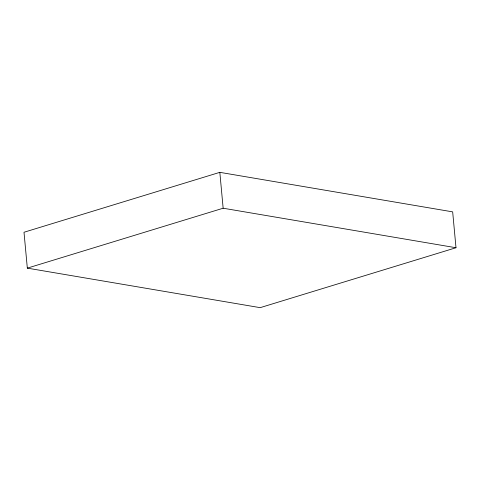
<?xml version="1.0" encoding="UTF-8"?>
<svg xmlns="http://www.w3.org/2000/svg" width="480" height="480" viewBox="0 0 480 480"><rect width="100%" height="100%" fill="white"/><g stroke="black" fill="none" stroke-linecap="round" stroke-linejoin="round"><path stroke-width="0.72" d="M219.828 172.344L24 232.26L27.33 268.134L260.172 307.656L456 247.74L452.67 211.866L219.828 172.344L223.152 208.218L456 247.74M27.33 268.134L223.152 208.218"/></g></svg>
